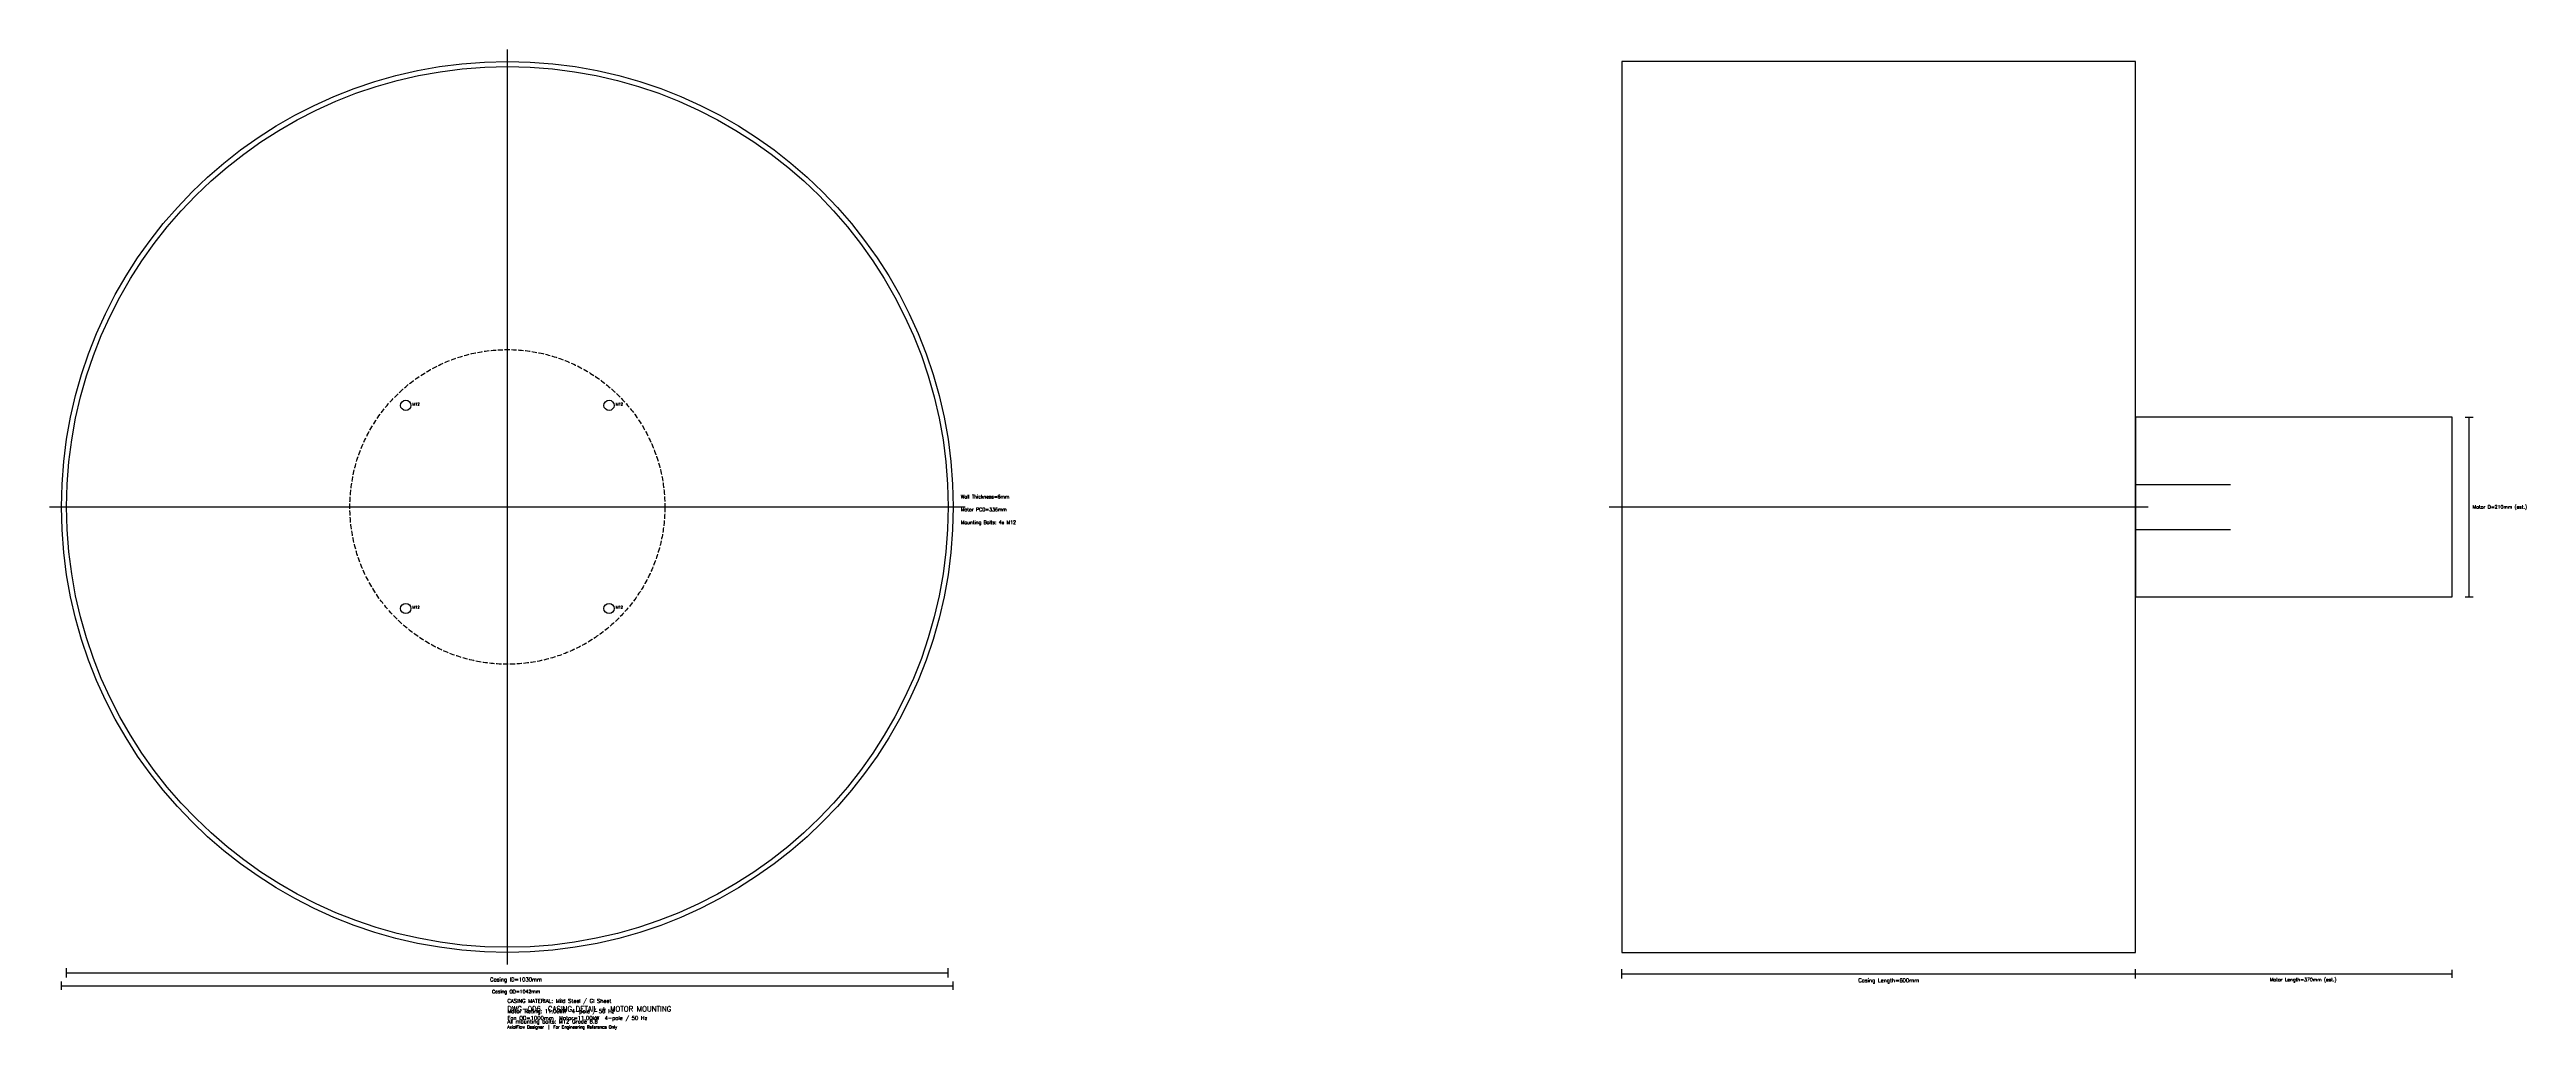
# Model space of a CAD drawing. Extents: x -535 to 2359, y -611 to 535.
import ezdxf

# ---------------------------------------------------------------- set-up
doc = ezdxf.new("R2010")
doc.units = 0
doc.linetypes.add('DASHED', pattern=[8, 6, -2])
for name, color, linetype in [('ANNOTATION', 3, 'Continuous'), ('CASING', 8, 'Continuous'), ('CENTERLINE', 1, 'Continuous'), ('DIMENSIONS', 7, 'Continuous'), ('HUB', 9, 'Continuous'), ('TITLE_BLOCK', 5, 'Continuous')]:
    doc.layers.add(name, color=color, linetype=linetype)
doc.styles.get("Standard").update_dxf_attribs({"font": 'simplex.shx'})

msp = doc.modelspace()

# ---------------------------------------------------------------- linework, layer by layer
at = {"layer": 'CASING'}
msp.add_lwpolyline([(1302.5, -521), (1902.5, -521), (1902.5, 521), (1302.5, 521)], close=True, dxfattribs=at)
for radius in [521, 515]:
    msp.add_circle((0, 0), radius, dxfattribs=at)
at = {"layer": 'CENTERLINE'}
for p, q in [((0, -535), (0, 535)), ((-535, 0), (535, 0)), ((1287.5, 0), (1917.5, 0)), ((1902.5, 26.2), (2013.5, 26.2)), ((1902.5, -26.2), (2013.5, -26.2))]:
    msp.add_line(p, q, dxfattribs=at)
at = {"layer": 'DIMENSIONS'}
for p, q in [((2287.7, 105), (2297.3, 105)), ((2292.5, -105), (2292.5, 105)), ((2287.7, -105), (2297.3, -105)), ((-515, -550.4), (-515, -539.6)), ((-515, -545), (515, -545)), ((515, -550.4), (515, -539.6)), ((1302.5, -551.4), (1302.5, -540.6)), ((1302.5, -546), (1902.5, -546)), ((1902.5, -551.4), (1902.5, -540.6)), ((1902.5, -550.8), (1902.5, -541.2)), ((1902.5, -546), (2272.5, -546)), ((2272.5, -550.8), (2272.5, -541.2)), ((-521, -564.8), (-521, -555.2)), ((-521, -560), (521, -560)), ((521, -564.8), (521, -555.2))]:
    msp.add_line(p, q, dxfattribs=at)
at = {"layer": 'HUB'}
msp.add_line((1902.5, -521), (1902.5, 521), dxfattribs=at)
msp.add_lwpolyline([(1902.5, -105), (2272.5, -105), (2272.5, 105), (1902.5, 105)], close=True, dxfattribs=at)
at = {"layer": 'HUB', "linetype": 'DASHED'}
msp.add_circle((0, 0), 184, dxfattribs=at)
at = {"layer": 'HUB'}
for centre in [(-118.8, 118.8), (118.8, 118.8), (-118.8, -118.8), (118.8, -118.8)]:
    msp.add_circle(centre, 6, dxfattribs=at)

# ---------------------------------------------------------------- texts
at = {"layer": 'ANNOTATION'}
for s, height, p in [('M12', 3, (-110.8, 118.8)), ('M12', 3, (126.8, 118.8)), ('M12', 3, (-110.8, -118.8)), ('M12', 3, (126.8, -118.8)), ('CASING MATERIAL: Mild Steel / GI Sheet', 4.5, (0, -580)), ('AxialFlow Designer  |  For Engineering Reference Only', 3.5, (0, -610)), ('All mounting bolts: M12 Grade 8.8', 4.5, (0, -604)), ('Motor Rating: 11.00kW  4-pole / 50 Hz', 4.5, (0, -592)), ('Fan OD=1000mm  Motor=11.00kW  4-pole / 50 Hz', 4.5, (0, -600))]:
    msp.add_text(s, height=height, dxfattribs=at).set_placement(p)
at = {"layer": 'DIMENSIONS'}
for s, height, p in [('Wall Thickness=6mm', 4, (530, 10)), ('Motor D=210mm (est.)', 4, (2296.5, -2)), ('Motor PCD=336mm', 4, (530, -5)), ('Mounting Bolts: 4x M12', 4, (530, -20)), ('Casing ID=1030mm', 4.5, (-20.2, -554.9)), ('Casing OD=1042mm', 4, (-17.9, -568.8)), ('Casing Length=600mm', 4.5, (1578.6, -555.9)), ('Motor Length=370mm (est.)', 4, (2059.5, -554.8))]:
    msp.add_text(s, height=height, dxfattribs=at).set_placement(p)
at = {"layer": 'TITLE_BLOCK'}
msp.add_text('DWG-006  CASING DETAIL + MOTOR MOUNTING', height=6, dxfattribs=at).set_placement((0, -590))

doc.saveas('drawing.dxf')
